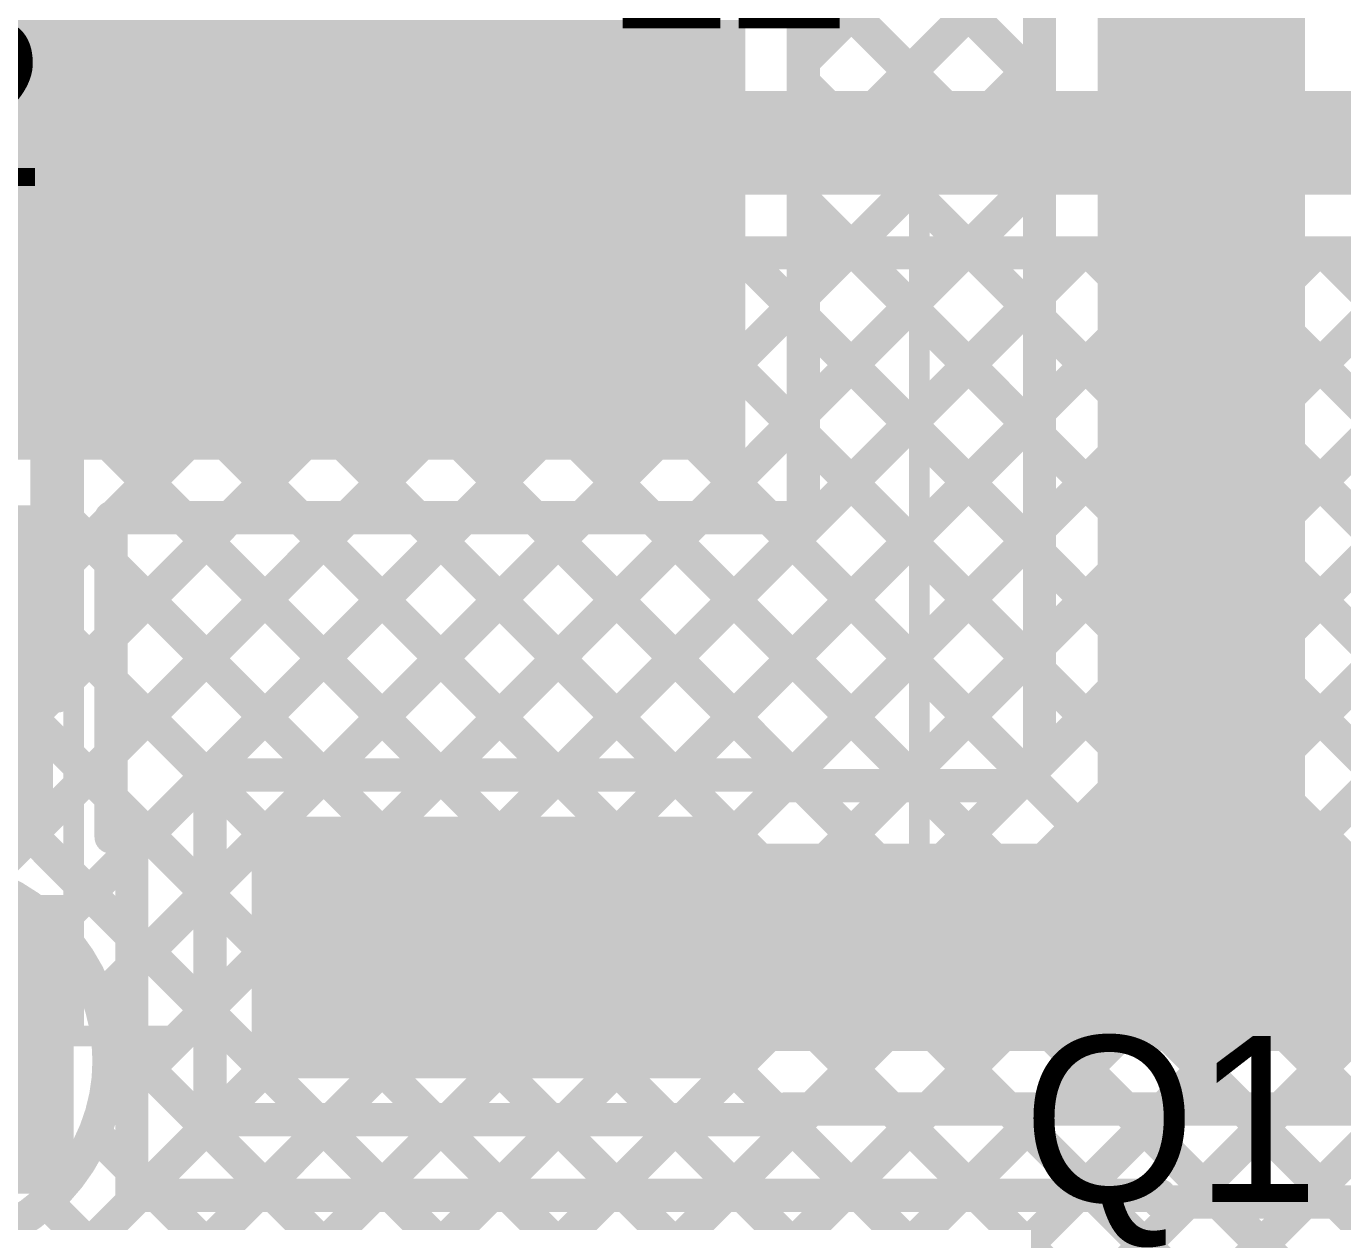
# Model space of a CAD drawing. Header units: millimetres. Extents: x 0.84 to 4.46, y 0.99 to 2.92.
# Drawn here: x 2.9406 to 3.2581, y 1.4622 to 1.7505 of the extents above; entities that cross this region are included whole.
import ezdxf

# ---------------------------------------------------------------- set-up
doc = ezdxf.new("R2010")
doc.units = ezdxf.units.MM
doc.header["$MEASUREMENT"] = 0
for name, color, linetype in [('BottomLayer', 5, 'Continuous'), ('MultiLayer', 9, 'Continuous'), ('TopLayer', 1, 'Continuous'), ('TopOverlay', 2, 'Continuous'), ('TopPaste', 8, 'Continuous'), ('TopSolder', 216, 'Continuous')]:
    doc.layers.add(name, color=color, linetype=linetype)

# ---------------------------------------------------------------- blocks, each defined once
blk = doc.blocks.new('SPM5012T_100M_LR_18')
at = {"layer": 'TopLayer'}
for points in [[(-0.11417, -0.05512), (-0.05906, -0.05512), (-0.11417, 0.05512), (-0.05906, 0.05512)], [(0.05906, -0.05512), (0.11417, -0.05512), (0.05906, 0.05512), (0.11417, 0.05512)]]:
    blk.add_solid(points, dxfattribs=at)
at = {"layer": 'TopOverlay', "const_width": 0.005}
for points in [[(-0.108, 0.066), (-0.108, 0.102)], [(0.108, 0.102), (-0.108, 0.102)], [(0.108, 0.066), (0.108, 0.102)], [(-0.108, -0.102), (-0.108, -0.065)], [(0.108, -0.102), (0.108, -0.065)], [(0.108, -0.102), (-0.108, -0.102)]]:
    blk.add_lwpolyline(points, dxfattribs=at)
at = {"layer": 'TopOverlay'}
for points, const_width in [([(-0.10925, 0.102, 1), (-0.10675, 0.102, 1)], 0.0025), ([(-0.10925, 0.102, 1), (-0.10675, 0.102, 1)], 0.0025), ([(0.10675, 0.102, 1), (0.10925, 0.102, 1)], 0.0025), ([(0.10675, 0.102, 1), (0.10925, 0.102, 1)], 0.0025), ([(-0.10925, 0.066, 1), (-0.10675, 0.066, 1)], 0.0025), ([(0.10675, 0.066, 1), (0.10925, 0.066, 1)], 0.0025), ([(-0.08617, -0.071, 1), (-0.09783, -0.071, 1)], 0.01), ([(-0.10925, -0.065, 1), (-0.10675, -0.065, 1)], 0.0025), ([(0.10675, -0.065, 1), (0.10925, -0.065, 1)], 0.0025), ([(-0.10033, -0.071, 1), (-0.09533, -0.071, 1)], 0.005), ([(-0.08867, -0.071, 1), (-0.08367, -0.071, 1)], 0.005), ([(-0.10925, -0.102, 1), (-0.10675, -0.102, 1)], 0.0025), ([(-0.10925, -0.102, 1), (-0.10675, -0.102, 1)], 0.0025), ([(0.10675, -0.102, 1), (0.10925, -0.102, 1)], 0.0025), ([(0.10675, -0.102, 1), (0.10925, -0.102, 1)], 0.0025)]:
    blk.add_lwpolyline(points, format="xyb", close=True, dxfattribs=dict(at, const_width=const_width))
at = {"layer": 'TopPaste'}
for points in [[(-0.11417, -0.05512), (-0.05906, -0.05512), (-0.11417, 0.05512), (-0.05906, 0.05512)], [(0.05906, -0.05512), (0.11417, -0.05512), (0.05906, 0.05512), (0.11417, 0.05512)]]:
    blk.add_solid(points, dxfattribs=at)
at = {"layer": 'TopSolder'}
for points in [[(-0.11817, -0.05912), (-0.05506, -0.05912), (-0.11817, 0.05912), (-0.05506, 0.05912)], [(0.05506, -0.05912), (0.11817, -0.05912), (0.05506, 0.05912), (0.11817, 0.05912)]]:
    blk.add_solid(points, dxfattribs=at)
blk = doc.blocks.new('SDM2U20SD3_7_52')
at = {"layer": 'TopLayer'}
for points in [[(-0.02992, 0.00886), (-0.05315, 0.00886), (-0.02992, -0.00886), (-0.05315, -0.00886)], [(0.05315, 0.00886), (0.02992, 0.00886), (0.05315, -0.00886), (0.02992, -0.00886)]]:
    blk.add_solid(points, dxfattribs=at)
at = {"layer": 'TopOverlay', "const_width": 0.005}
for points in [[(0.04, 0.028), (-0.036, 0.028)], [(-0.036, 0.017), (-0.036, 0.028)], [(-0.036, -0.028), (-0.036, -0.017)], [(0.04, -0.028), (-0.036, -0.028)]]:
    blk.add_lwpolyline(points, dxfattribs=at)
at = {"layer": 'TopOverlay', "const_width": 0.0025}
for points in [[(-0.03725, 0.028, 1), (-0.03475, 0.028, 1)], [(-0.03725, 0.028, 1), (-0.03475, 0.028, 1)], [(0.03875, 0.028, 1), (0.04125, 0.028, 1)], [(-0.03725, 0.017, 1), (-0.03475, 0.017, 1)], [(-0.03725, -0.017, 1), (-0.03475, -0.017, 1)], [(-0.03725, -0.028, 1), (-0.03475, -0.028, 1)], [(-0.03725, -0.028, 1), (-0.03475, -0.028, 1)], [(0.03875, -0.028, 1), (0.04125, -0.028, 1)]]:
    blk.add_lwpolyline(points, format="xyb", close=True, dxfattribs=at)
at = {"layer": 'TopOverlay'}
for points in [[(0.04, 0.012), (0.08, 0.012), (0.04, 0.03), (0.08, 0.03)], [(0.056, -0.013), (0.08, -0.013), (0.056, 0.013), (0.08, 0.013)], [(0.04, -0.03), (0.08, -0.03), (0.04, -0.012), (0.08, -0.012)]]:
    blk.add_solid(points, dxfattribs=at)
at = {"layer": 'TopPaste'}
for points in [[(-0.02992, 0.00886), (-0.05315, 0.00886), (-0.02992, -0.00886), (-0.05315, -0.00886)], [(0.05315, 0.00886), (0.02992, 0.00886), (0.05315, -0.00886), (0.02992, -0.00886)]]:
    blk.add_solid(points, dxfattribs=at)
at = {"layer": 'TopSolder'}
for points in [[(-0.02592, 0.01286), (-0.05715, 0.01286), (-0.02592, -0.01286), (-0.05715, -0.01286)], [(0.05715, 0.01286), (0.02592, 0.01286), (0.05715, -0.01286), (0.02592, -0.01286)]]:
    blk.add_solid(points, dxfattribs=at)

msp = doc.modelspace()

# ---------------------------------------------------------------- linework, layer by layer
at = {"layer": 'BottomLayer'}
for points, const_width in [([(2.81, 1.19779), (3.35421, 1.742)], 0.008), ([(2.83149, 1.191), (3.38249, 1.742)], 0.008), ([(2.85977, 1.191), (3.41077, 1.742)], 0.008), ([(2.88806, 1.191), (3.43906, 1.742)], 0.008), ([(2.91634, 1.191), (3.46734, 1.742)], 0.008), ([(2.66438, 1.72237), (3.29334, 1.72237)], 0.025), ([(2.94463, 1.191), (3.473, 1.71937)], 0.008), ([(2.81, 1.22608), (3.2798, 1.69588)], 0.008), ([(2.81, 1.28265), (3.22323, 1.69588)], 0.008), ([(2.81, 1.31093), (3.19494, 1.69588)], 0.008), ([(2.81, 1.25436), (3.25151, 1.69588)], 0.008), ([(2.92991, 1.54398), (3.08181, 1.69588)], 0.008), ([(2.94728, 1.53306), (3.11009, 1.69588)], 0.008), ([(2.948, 1.69588), (3.29237, 1.69588)], 0.008), ([(2.948, 1.59035), (3.05352, 1.69588)], 0.008), ([(2.948, 1.64692), (2.99695, 1.69588)], 0.008), ([(2.948, 1.67521), (2.96867, 1.69588)], 0.008), ([(2.948, 1.63), (2.948, 1.69588)], 0.008), ([(2.948, 1.63), (2.948, 1.69588)], 0.008), ([(2.948, 1.61864), (3.02524, 1.69588)], 0.008), ([(2.95809, 1.51559), (3.13837, 1.69588)], 0.008), ([(2.95852, 1.48774), (3.16666, 1.69588)], 0.008), ([(2.97103, 1.69588), (3.473, 1.19391)], 0.008), ([(2.99932, 1.69588), (3.473, 1.22219)], 0.008), ([(3.0276, 1.69588), (3.473, 1.25048)], 0.008), ([(3.05589, 1.69588), (3.473, 1.27876)], 0.008), ([(3.08417, 1.69588), (3.473, 1.30704)], 0.008), ([(3.11245, 1.69588), (3.473, 1.33533)], 0.008), ([(3.14074, 1.69588), (3.473, 1.36361)], 0.008), ([(3.16902, 1.69588), (3.473, 1.3919)], 0.008), ([(3.19731, 1.69588), (3.473, 1.42018)], 0.008), ([(3.22559, 1.69588), (3.473, 1.44847)], 0.008), ([(3.25388, 1.69588), (3.473, 1.47675)], 0.008), ([(2.948, 1.69062), (3.44762, 1.191)], 0.008), ([(2.97291, 1.191), (3.473, 1.69109)], 0.008), ([(2.948, 1.66234), (3.41934, 1.191)], 0.008), ([(2.948, 1.63405), (3.39105, 1.191)], 0.008), ([(2.948, 1.589), (2.948, 1.63)], 0.008), ([(2.948, 1.60577), (3.36277, 1.191)], 0.008), ([(2.885, 1.589), (2.948, 1.589)], 0.008), ([(2.90235, 1.5447), (2.94665, 1.589)], 0.008), ([(2.9082, 1.589), (3.3062, 1.191)], 0.008), ([(2.93649, 1.589), (3.33449, 1.191)], 0.008), ([(2.95976, 1.50916), (3.27792, 1.191)], 0.008), ([(2.95704, 1.4836), (3.24963, 1.191)], 0.008), ([(2.94529, 1.46706), (3.22135, 1.191)], 0.008)]:
    msp.add_lwpolyline(points, dxfattribs=dict(at, const_width=const_width))
for points, const_width in [([(2.946, 1.69588, 1), (2.95, 1.69588, 1)], 0.004), ([(2.946, 1.69588, 1), (2.95, 1.69588, 1)], 0.004), ([(2.946, 1.69588, 1), (2.95, 1.69588, 1)], 0.004), ([(2.96667, 1.69588, 1), (2.97067, 1.69588, 1)], 0.004), ([(2.96903, 1.69588, 1), (2.97303, 1.69588, 1)], 0.004), ([(2.99495, 1.69588, 1), (2.99895, 1.69588, 1)], 0.004), ([(2.99732, 1.69588, 1), (3.00132, 1.69588, 1)], 0.004), ([(3.02324, 1.69588, 1), (3.02724, 1.69588, 1)], 0.004), ([(3.0256, 1.69588, 1), (3.0296, 1.69588, 1)], 0.004), ([(3.05152, 1.69588, 1), (3.05552, 1.69588, 1)], 0.004), ([(3.05389, 1.69588, 1), (3.05789, 1.69588, 1)], 0.004), ([(3.07981, 1.69588, 1), (3.08381, 1.69588, 1)], 0.004), ([(3.08217, 1.69588, 1), (3.08617, 1.69588, 1)], 0.004), ([(3.10809, 1.69588, 1), (3.11209, 1.69588, 1)], 0.004), ([(3.11045, 1.69588, 1), (3.11445, 1.69588, 1)], 0.004), ([(3.13637, 1.69588, 1), (3.14037, 1.69588, 1)], 0.004), ([(3.13874, 1.69588, 1), (3.14274, 1.69588, 1)], 0.004), ([(3.16466, 1.69588, 1), (3.16866, 1.69588, 1)], 0.004), ([(3.16702, 1.69588, 1), (3.17102, 1.69588, 1)], 0.004), ([(3.19294, 1.69588, 1), (3.19694, 1.69588, 1)], 0.004), ([(3.19531, 1.69588, 1), (3.19931, 1.69588, 1)], 0.004), ([(3.22123, 1.69588, 1), (3.22523, 1.69588, 1)], 0.004), ([(3.22359, 1.69588, 1), (3.22759, 1.69588, 1)], 0.004), ([(3.24951, 1.69588, 1), (3.25351, 1.69588, 1)], 0.004), ([(3.25188, 1.69588, 1), (3.25588, 1.69588, 1)], 0.004), ([(2.946, 1.69062, 1), (2.95, 1.69062, 1)], 0.004), ([(2.946, 1.67521, 1), (2.95, 1.67521, 1)], 0.004), ([(2.946, 1.66234, 1), (2.95, 1.66234, 1)], 0.004), ([(2.946, 1.64692, 1), (2.95, 1.64692, 1)], 0.004), ([(2.946, 1.63405, 1), (2.95, 1.63405, 1)], 0.004), ([(2.946, 1.63, 1), (2.95, 1.63, 1)], 0.004), ([(2.946, 1.63, 1), (2.95, 1.63, 1)], 0.004), ([(2.946, 1.63, 1), (2.95, 1.63, 1)], 0.004), ([(2.946, 1.61864, 1), (2.95, 1.61864, 1)], 0.004), ([(2.946, 1.60577, 1), (2.95, 1.60577, 1)], 0.004), ([(2.946, 1.59035, 1), (2.95, 1.59035, 1)], 0.004), ([(2.94465, 1.589, 1), (2.94865, 1.589, 1)], 0.004), ([(2.946, 1.589, 1), (2.95, 1.589, 1)], 0.004), ([(2.946, 1.589, 1), (2.95, 1.589, 1)], 0.004), ([(2.94528, 1.53306, 1), (2.94928, 1.53306, 1)], 0.004), ([(2.89925, 1.501, 1), (2.93075, 1.501, 1)], 0.0315), ([(2.95609, 1.51559, 1), (2.96009, 1.51559, 1)], 0.004), ([(2.95776, 1.50916, 1), (2.96176, 1.50916, 1)], 0.004), ([(2.9585, 1.501, 1), (2.9625, 1.501, 1)], 0.004), ([(2.9585, 1.501, 1), (2.9625, 1.501, 1)], 0.004), ([(2.95652, 1.48774, 1), (2.96052, 1.48774, 1)], 0.004), ([(2.95504, 1.4836, 1), (2.95904, 1.4836, 1)], 0.004), ([(2.94329, 1.46706, 1), (2.94729, 1.46706, 1)], 0.004)]:
    msp.add_lwpolyline(points, format="xyb", close=True, dxfattribs=dict(at, const_width=const_width))
at = {"layer": 'BottomLayer', "const_width": 0.008}
for points in [[(2.87122, 1.51337, -0.870966), (2.9605, 1.501)], [(2.9605, 1.501, -0.3443), (2.92601, 1.45686)]]:
    msp.add_lwpolyline(points, format="xyb", dxfattribs=at)
at = {"layer": 'MultiLayer', "const_width": 0.0315}
msp.add_lwpolyline([(2.89925, 1.501, 1), (2.93075, 1.501, 1)], format="xyb", close=True, dxfattribs=at)
at = {"layer": 'TopLayer'}
for points, const_width in [([(3.224, 1.55768), (3.224, 1.818)], 0.05), ([(3.09964, 1.82183), (3.185, 1.73647)], 0.008), ([(3.185, 1.57383), (3.185, 1.80185)], 0.008), ([(3.128, 1.74207), (3.185, 1.79907)], 0.008), ([(3.128, 1.71378), (3.185, 1.77079)], 0.008), ([(3.128, 1.632), (3.128, 1.766)], 0.008), ([(3.128, 1.76518), (3.185, 1.70818)], 0.008), ([(3.128, 1.6855), (3.185, 1.7425)], 0.008), ([(3.128, 1.7369), (3.185, 1.6799)], 0.008), ([(3.128, 1.65722), (3.185, 1.71422)], 0.008), ([(3.128, 1.70861), (3.185, 1.65161)], 0.008), ([(3.06901, 1.56994), (3.185, 1.68593)], 0.008), ([(3.128, 1.68033), (3.185, 1.62333)], 0.008), ([(3.0973, 1.56994), (3.185, 1.65765)], 0.008), ([(3.128, 1.65204), (3.185, 1.59504)], 0.008), ([(2.961, 1.632), (3.128, 1.632)], 0.008), ([(2.961, 1.60335), (2.98965, 1.632)], 0.008), ([(2.961, 1.57507), (3.01793, 1.632)], 0.008), ([(2.961, 1.555), (2.961, 1.632)], 0.008), ([(2.966, 1.55178), (3.04622, 1.632)], 0.008), ([(2.97834, 1.632), (3.04039, 1.56994)], 0.008), ([(3.00662, 1.632), (3.06868, 1.56994)], 0.008), ([(3.01244, 1.56994), (3.0745, 1.632)], 0.008), ([(3.03491, 1.632), (3.09696, 1.56994)], 0.008), ([(3.04073, 1.56994), (3.10278, 1.632)], 0.008), ([(3.06319, 1.632), (3.12781, 1.56739)], 0.008), ([(3.09148, 1.632), (3.15609, 1.56739)], 0.008), ([(3.11976, 1.632), (3.18147, 1.57029)], 0.008), ([(3.12312, 1.56748), (3.185, 1.62936)], 0.008), ([(2.961, 1.62105), (3.01211, 1.56994)], 0.008), ([(3.15131, 1.56739), (3.185, 1.60108)], 0.008), ([(2.961, 1.59277), (2.98488, 1.56889)], 0.008), ([(3.19471, 1.52839), (3.224, 1.55768)], 0.05), ([(3.17856, 1.56739), (3.185, 1.57383)], 0.008), ([(2.98488, 1.56994), (3.12312, 1.56994)], 0.008), ([(2.98488, 1.48683), (2.98488, 1.56994)], 0.008), ([(3.12312, 1.56739), (3.17856, 1.56739)], 0.008), ([(2.961, 1.56449), (2.98488, 1.5406)], 0.008), ([(2.961, 1.555), (2.966, 1.555)], 0.008), ([(2.966, 1.46857), (2.966, 1.555)], 0.008), ([(3.054, 1.52839), (3.19471, 1.52839)], 0.05), ([(3.19471, 1.52839), (3.57239, 1.52839)], 0.05), ([(2.966, 1.5235), (2.98488, 1.54238)], 0.008), ([(2.966, 1.5312), (2.98488, 1.51232)], 0.008), ([(2.966, 1.49522), (2.98488, 1.5141)], 0.008), ([(2.966, 1.50292), (3.00035, 1.46857)], 0.008), ([(3.10906, 1.46857), (3.12988, 1.48939)], 0.008), ([(3.12312, 1.48939), (3.19471, 1.48939)], 0.008), ([(3.13734, 1.46857), (3.15816, 1.48939)], 0.008), ([(3.14924, 1.48939), (3.17006, 1.46857)], 0.008), ([(3.16562, 1.46857), (3.18644, 1.48939)], 0.008), ([(3.17752, 1.48939), (3.19834, 1.46857)], 0.008), ([(3.19391, 1.46857), (3.21473, 1.48939)], 0.008), ([(3.19471, 1.48939), (3.57239, 1.48939)], 0.008), ([(3.20581, 1.48939), (3.22819, 1.467)], 0.008), ([(3.22063, 1.467), (3.24301, 1.48939)], 0.008), ([(3.23409, 1.48939), (3.25648, 1.467)], 0.008), ([(3.24891, 1.467), (3.2713, 1.48939)], 0.008), ([(2.96763, 1.46857), (2.98589, 1.48683)], 0.008), ([(2.98488, 1.48683), (3.12312, 1.48683)], 0.008), ([(2.99592, 1.46857), (3.01418, 1.48683)], 0.008), ([(3.01037, 1.48683), (3.02863, 1.46857)], 0.008), ([(3.0242, 1.46857), (3.04246, 1.48683)], 0.008), ([(3.03866, 1.48683), (3.05692, 1.46857)], 0.008), ([(3.05249, 1.46857), (3.07075, 1.48683)], 0.008), ([(3.06694, 1.48683), (3.0852, 1.46857)], 0.008), ([(3.08077, 1.46857), (3.09903, 1.48683)], 0.008), ([(3.09523, 1.48683), (3.11349, 1.46857)], 0.008), ([(3.12312, 1.48722), (3.14177, 1.46857)], 0.008), ([(2.966, 1.47463), (2.97207, 1.46857)], 0.008), ([(2.966, 1.46857), (3.21401, 1.46857)], 0.008), ([(3.21401, 1.467), (4.047, 1.467)], 0.008)]:
    msp.add_lwpolyline(points, dxfattribs=dict(at, const_width=const_width))
for points, const_width in [([(3.126, 1.74207, 1), (3.13, 1.74207, 1)], 0.004), ([(3.183, 1.7425, 1), (3.187, 1.7425, 1)], 0.004), ([(3.126, 1.7369, 1), (3.13, 1.7369, 1)], 0.004), ([(3.183, 1.73647, 1), (3.187, 1.73647, 1)], 0.004), ([(3.183, 1.71422, 1), (3.187, 1.71422, 1)], 0.004), ([(3.126, 1.71378, 1), (3.13, 1.71378, 1)], 0.004), ([(3.126, 1.70861, 1), (3.13, 1.70861, 1)], 0.004), ([(3.183, 1.70818, 1), (3.187, 1.70818, 1)], 0.004), ([(3.126, 1.6855, 1), (3.13, 1.6855, 1)], 0.004), ([(3.183, 1.68593, 1), (3.187, 1.68593, 1)], 0.004), ([(3.126, 1.68033, 1), (3.13, 1.68033, 1)], 0.004), ([(3.183, 1.6799, 1), (3.187, 1.6799, 1)], 0.004), ([(3.126, 1.65722, 1), (3.13, 1.65722, 1)], 0.004), ([(3.183, 1.65765, 1), (3.187, 1.65765, 1)], 0.004), ([(3.126, 1.65204, 1), (3.13, 1.65204, 1)], 0.004), ([(3.183, 1.65161, 1), (3.187, 1.65161, 1)], 0.004), ([(2.959, 1.632, 1), (2.963, 1.632, 1)], 0.004), ([(2.959, 1.632, 1), (2.963, 1.632, 1)], 0.004), ([(2.97634, 1.632, 1), (2.98034, 1.632, 1)], 0.004), ([(2.98765, 1.632, 1), (2.99165, 1.632, 1)], 0.004), ([(3.00462, 1.632, 1), (3.00862, 1.632, 1)], 0.004), ([(3.01593, 1.632, 1), (3.01993, 1.632, 1)], 0.004), ([(3.03291, 1.632, 1), (3.03691, 1.632, 1)], 0.004), ([(3.04421, 1.632, 1), (3.04821, 1.632, 1)], 0.004), ([(3.06119, 1.632, 1), (3.06519, 1.632, 1)], 0.004), ([(3.0725, 1.632, 1), (3.0765, 1.632, 1)], 0.004), ([(3.08948, 1.632, 1), (3.09348, 1.632, 1)], 0.004), ([(3.10078, 1.632, 1), (3.10478, 1.632, 1)], 0.004), ([(3.11776, 1.632, 1), (3.12176, 1.632, 1)], 0.004), ([(3.126, 1.632, 1), (3.13, 1.632, 1)], 0.004), ([(3.126, 1.632, 1), (3.13, 1.632, 1)], 0.004), ([(3.183, 1.62936, 1), (3.187, 1.62936, 1)], 0.004), ([(3.183, 1.62333, 1), (3.187, 1.62333, 1)], 0.004), ([(2.959, 1.62105, 1), (2.963, 1.62105, 1)], 0.004), ([(2.959, 1.60335, 1), (2.963, 1.60335, 1)], 0.004), ([(3.183, 1.60108, 1), (3.187, 1.60108, 1)], 0.004), ([(3.183, 1.59504, 1), (3.187, 1.59504, 1)], 0.004), ([(2.959, 1.59277, 1), (2.963, 1.59277, 1)], 0.004), ([(3.2115, 1.55768, 1), (3.2365, 1.55768, 1)], 0.025), ([(3.2115, 1.55768, 1), (3.2365, 1.55768, 1)], 0.025), ([(2.959, 1.57507, 1), (2.963, 1.57507, 1)], 0.004), ([(3.183, 1.57383, 1), (3.187, 1.57383, 1)], 0.004), ([(3.183, 1.57383, 1), (3.187, 1.57383, 1)], 0.004), ([(2.98288, 1.56994, 1), (2.98688, 1.56994, 1)], 0.004), ([(2.98288, 1.56994, 1), (2.98688, 1.56994, 1)], 0.004), ([(2.98288, 1.56889, 1), (2.98688, 1.56889, 1)], 0.004), ([(3.01011, 1.56994, 1), (3.01411, 1.56994, 1)], 0.004), ([(3.01044, 1.56994, 1), (3.01444, 1.56994, 1)], 0.004), ([(3.03839, 1.56994, 1), (3.04239, 1.56994, 1)], 0.004), ([(3.03873, 1.56994, 1), (3.04273, 1.56994, 1)], 0.004), ([(3.06668, 1.56994, 1), (3.07068, 1.56994, 1)], 0.004), ([(3.06701, 1.56994, 1), (3.07101, 1.56994, 1)], 0.004), ([(3.09496, 1.56994, 1), (3.09896, 1.56994, 1)], 0.004), ([(3.0953, 1.56994, 1), (3.0993, 1.56994, 1)], 0.004), ([(3.12112, 1.56994, 1), (3.12512, 1.56994, 1)], 0.004), ([(3.17947, 1.57029, 1), (3.18347, 1.57029, 1)], 0.004), ([(3.12112, 1.56748, 1), (3.12512, 1.56748, 1)], 0.004), ([(3.12112, 1.56739, 1), (3.12512, 1.56739, 1)], 0.004), ([(3.12581, 1.56739, 1), (3.12981, 1.56739, 1)], 0.004), ([(3.14931, 1.56739, 1), (3.15331, 1.56739, 1)], 0.004), ([(3.15409, 1.56739, 1), (3.15809, 1.56739, 1)], 0.004), ([(3.17656, 1.56739, 1), (3.18056, 1.56739, 1)], 0.004), ([(3.17656, 1.56739, 1), (3.18056, 1.56739, 1)], 0.004), ([(2.959, 1.56449, 1), (2.963, 1.56449, 1)], 0.004), ([(2.959, 1.555, 1), (2.963, 1.555, 1)], 0.004), ([(2.959, 1.555, 1), (2.963, 1.555, 1)], 0.004), ([(2.964, 1.555, 1), (2.968, 1.555, 1)], 0.004), ([(2.964, 1.555, 1), (2.968, 1.555, 1)], 0.004), ([(2.964, 1.55178, 1), (2.968, 1.55178, 1)], 0.004), ([(3.0415, 1.52839, 1), (3.0665, 1.52839, 1)], 0.025), ([(3.18221, 1.52839, 1), (3.20721, 1.52839, 1)], 0.025), ([(3.18221, 1.52839, 1), (3.20721, 1.52839, 1)], 0.025), ([(3.18221, 1.52839, 1), (3.20721, 1.52839, 1)], 0.025), ([(2.98288, 1.54238, 1), (2.98688, 1.54238, 1)], 0.004), ([(2.98288, 1.5406, 1), (2.98688, 1.5406, 1)], 0.004), ([(2.964, 1.5312, 1), (2.968, 1.5312, 1)], 0.004), ([(2.89925, 1.501, 1), (2.93075, 1.501, 1)], 0.0315), ([(2.964, 1.5235, 1), (2.968, 1.5235, 1)], 0.004), ([(2.98288, 1.5141, 1), (2.98688, 1.5141, 1)], 0.004), ([(2.98288, 1.51232, 1), (2.98688, 1.51232, 1)], 0.004), ([(2.964, 1.50292, 1), (2.968, 1.50292, 1)], 0.004), ([(2.964, 1.49522, 1), (2.968, 1.49522, 1)], 0.004), ([(3.12112, 1.48939, 1), (3.12512, 1.48939, 1)], 0.004), ([(3.12788, 1.48939, 1), (3.13188, 1.48939, 1)], 0.004), ([(3.14724, 1.48939, 1), (3.15124, 1.48939, 1)], 0.004), ([(3.15616, 1.48939, 1), (3.16016, 1.48939, 1)], 0.004), ([(3.17552, 1.48939, 1), (3.17952, 1.48939, 1)], 0.004), ([(3.18444, 1.48939, 1), (3.18844, 1.48939, 1)], 0.004), ([(3.19271, 1.48939, 1), (3.19671, 1.48939, 1)], 0.004), ([(3.19271, 1.48939, 1), (3.19671, 1.48939, 1)], 0.004), ([(3.20381, 1.48939, 1), (3.20781, 1.48939, 1)], 0.004), ([(3.21273, 1.48939, 1), (3.21673, 1.48939, 1)], 0.004), ([(3.23209, 1.48939, 1), (3.23609, 1.48939, 1)], 0.004), ([(3.24101, 1.48939, 1), (3.24501, 1.48939, 1)], 0.004), ([(2.98288, 1.48683, 1), (2.98688, 1.48683, 1)], 0.004), ([(2.98288, 1.48683, 1), (2.98688, 1.48683, 1)], 0.004), ([(2.98389, 1.48683, 1), (2.98789, 1.48683, 1)], 0.004), ([(3.00838, 1.48683, 1), (3.01238, 1.48683, 1)], 0.004), ([(3.01218, 1.48683, 1), (3.01618, 1.48683, 1)], 0.004), ([(3.03666, 1.48683, 1), (3.04066, 1.48683, 1)], 0.004), ([(3.04046, 1.48683, 1), (3.04446, 1.48683, 1)], 0.004), ([(3.06494, 1.48683, 1), (3.06894, 1.48683, 1)], 0.004), ([(3.06875, 1.48683, 1), (3.07275, 1.48683, 1)], 0.004), ([(3.09323, 1.48683, 1), (3.09723, 1.48683, 1)], 0.004), ([(3.09703, 1.48683, 1), (3.10103, 1.48683, 1)], 0.004), ([(3.12112, 1.48722, 1), (3.12512, 1.48722, 1)], 0.004), ([(3.12112, 1.48683, 1), (3.12512, 1.48683, 1)], 0.004), ([(2.964, 1.47463, 1), (2.968, 1.47463, 1)], 0.004), ([(2.964, 1.46857, 1), (2.968, 1.46857, 1)], 0.004), ([(2.964, 1.46857, 1), (2.968, 1.46857, 1)], 0.004), ([(2.96563, 1.46857, 1), (2.96963, 1.46857, 1)], 0.004), ([(2.97007, 1.46857, 1), (2.97407, 1.46857, 1)], 0.004), ([(2.99392, 1.46857, 1), (2.99792, 1.46857, 1)], 0.004), ([(2.99835, 1.46857, 1), (3.00235, 1.46857, 1)], 0.004), ([(3.0222, 1.46857, 1), (3.0262, 1.46857, 1)], 0.004), ([(3.02663, 1.46857, 1), (3.03063, 1.46857, 1)], 0.004), ([(3.05049, 1.46857, 1), (3.05449, 1.46857, 1)], 0.004), ([(3.05492, 1.46857, 1), (3.05892, 1.46857, 1)], 0.004), ([(3.07877, 1.46857, 1), (3.08277, 1.46857, 1)], 0.004), ([(3.0832, 1.46857, 1), (3.0872, 1.46857, 1)], 0.004), ([(3.10706, 1.46857, 1), (3.11106, 1.46857, 1)], 0.004), ([(3.11149, 1.46857, 1), (3.11549, 1.46857, 1)], 0.004), ([(3.13534, 1.46857, 1), (3.13934, 1.46857, 1)], 0.004), ([(3.13977, 1.46857, 1), (3.14377, 1.46857, 1)], 0.004), ([(3.16363, 1.46857, 1), (3.16763, 1.46857, 1)], 0.004), ([(3.16806, 1.46857, 1), (3.17206, 1.46857, 1)], 0.004), ([(3.19191, 1.46857, 1), (3.19591, 1.46857, 1)], 0.004), ([(3.19634, 1.46857, 1), (3.20034, 1.46857, 1)], 0.004), ([(3.21201, 1.46857, 1), (3.21601, 1.46857, 1)], 0.004), ([(3.21201, 1.467, 1), (3.21601, 1.467, 1)], 0.004), ([(3.21863, 1.467, 1), (3.22263, 1.467, 1)], 0.004), ([(3.22619, 1.467, 1), (3.23019, 1.467, 1)], 0.004), ([(3.24691, 1.467, 1), (3.25091, 1.467, 1)], 0.004), ([(3.25448, 1.467, 1), (3.25848, 1.467, 1)], 0.004)]:
    msp.add_lwpolyline(points, format="xyb", close=True, dxfattribs=dict(at, const_width=const_width))
for points in [[(2.842, 1.646), (3.114, 1.646), (2.842, 1.752), (3.114, 1.752)], [(2.895, 1.558), (2.947, 1.558), (2.895, 1.635), (2.947, 1.635)], [(2.858, 1.469), (2.952, 1.469), (2.858, 1.541), (2.952, 1.541)]]:
    msp.add_solid(points, dxfattribs=at)

# ---------------------------------------------------------------- block references
at = {"rotation": 270}
for name, p in [('SPM5012T_100M_LR_18', (3.054, 1.615)), ('SDM2U20SD3_7_52', (2.916, 1.648))]:
    msp.add_blockref(name, p, dxfattribs=at)

# ---------------------------------------------------------------- texts
at = {"layer": 'TopOverlay'}
for s, p in [('L2', (3.08, 1.75)), ('D2', (2.877, 1.712)), ('Q1', (3.181, 1.467))]:
    msp.add_text(s, height=0.04, dxfattribs=at).set_placement(p)

doc.saveas('drawing.dxf')
